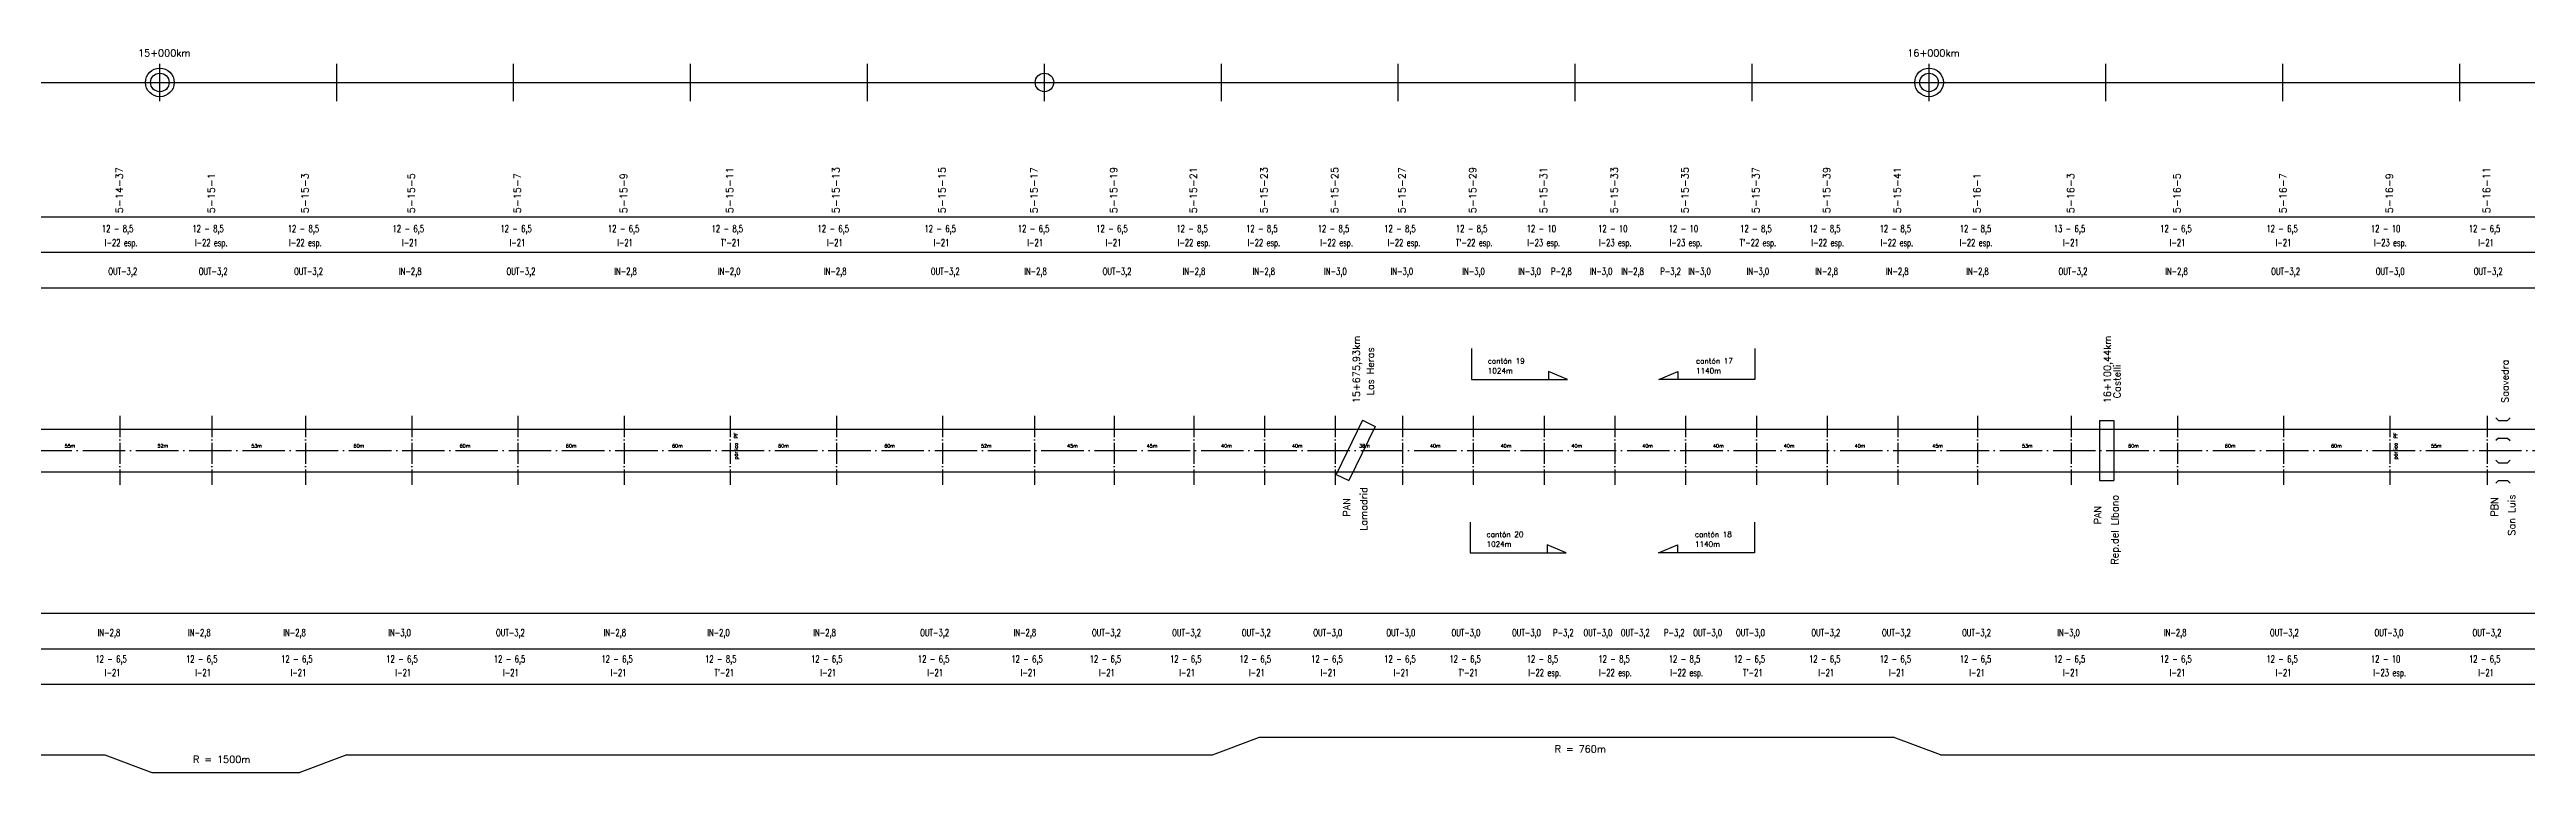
# Model space of a CAD drawing. Header units: millimetres. Extents: x 56 to 21898, y 145 to 1565.
# Drawn here: x 11006 to 12406, y 145 to 554 of the extents above; entities that cross this region are included whole.
import ezdxf

# ---------------------------------------------------------------- set-up
doc = ezdxf.new("R2010")
doc.units = ezdxf.units.MM
doc.linetypes.add('ACAD_ISO04W100', pattern=[30, 24, -3, 0, -3])
for name, color, linetype in [('catenaria via ascendente', 7, 'Continuous'), ('catenaria vía descendente', 7, 'Continuous'), ('Eje de entrevías', 1, 'Continuous'), ('longitud vano', 7, 'Continuous'), ('Nº de poste', 6, 'Continuous'), ('progresivas', 4, 'Continuous'), ('TEXTOS', 3, 'Continuous')]:
    doc.layers.add(name, color=color, linetype=linetype)
doc.styles.add('STYLE1', font='romans.shx')

msp = doc.modelspace()

# ---------------------------------------------------------------- linework, layer by layer
for p, q in [((68.2, 535), (21897.6, 535)), ((11068.2, 524.4), (11068.2, 545.6)), ((11168.2, 524.4), (11168.2, 545.6)), ((11268.2, 524.4), (11268.2, 545.6)), ((11368.2, 524.4), (11368.2, 545.6)), ((11468.2, 524.4), (11468.2, 545.6)), ((11568.2, 524.4), (11568.2, 545.6)), ((11668.2, 524.4), (11668.2, 545.6)), ((11768.2, 524.4), (11768.2, 545.6)), ((11868.2, 524.4), (11868.2, 545.6)), ((11968.2, 524.4), (11968.2, 545.6)), ((12068.2, 524.4), (12068.2, 545.6)), ((12168.2, 524.4), (12168.2, 545.6)), ((12268.2, 524.4), (12268.2, 545.6)), ((12368.2, 524.4), (12368.2, 545.6)), ((68.2, 459), (21897.6, 459)), ((68.2, 439), (21897.6, 439)), ((68.2, 419), (21897.6, 419)), ((11809.6, 384.6), (11809.6, 367.1)), ((11969.7, 384.6), (11969.7, 367.1)), ((11809.6, 367.1), (11863.8, 367.1)), ((11863.8, 367.1), (11853.1, 371.7)), ((11853.1, 371.7), (11853.1, 367.1)), ((11915.5, 367.1), (11926.2, 371.7)), ((11969.7, 367.1), (11915.5, 367.1)), ((11926.2, 371.7), (11926.2, 367.1)), ((11747.9, 344.1), (11733.1, 313.5)), ((11755.1, 340.6), (11740.3, 310)), ((11747.9, 344.1), (11755.1, 340.6)), ((12164.6, 344), (12172.6, 344)), ((12164.6, 344), (12164.6, 310)), ((12172.6, 344), (12172.6, 310)), ((12390, 344), (12388.6, 345.5)), ((12390, 344), (12395.2, 344)), ((12395.2, 344), (12396.6, 345.5)), ((12390, 334), (12388.6, 332.6)), ((12390, 334), (12395.2, 334)), ((12395.2, 334), (12396.6, 332.6)), ((11733.1, 313.5), (11740.3, 310)), ((12164.6, 310), (12172.6, 310)), ((12390, 320), (12388.6, 321.5)), ((12390, 310), (12388.6, 308.6)), ((12390, 320), (12395.2, 320)), ((12390, 310), (12395.2, 310)), ((12395.2, 320), (12396.6, 321.5)), ((12395.2, 310), (12396.6, 308.6)), ((11808.9, 286.5), (11808.9, 269.1)), ((11969.5, 286.5), (11969.5, 269.1)), ((11808.9, 269.1), (11863.1, 269.1)), ((11863.1, 269.1), (11852.4, 273.7)), ((11852.4, 273.7), (11852.4, 269.1)), ((11915.3, 269.1), (11926, 273.7)), ((11969.5, 269.1), (11915.3, 269.1)), ((11926, 273.7), (11926, 269.1)), ((68.2, 235), (21897.6, 235)), ((68.2, 215), (21897.6, 215)), ((68.2, 195), (21897.6, 195)), ((10831.1, 155), (11037.1, 155)), ((11037.1, 155), (11063.6, 145)), ((11173.9, 155), (11147.3, 145)), ((11173.9, 155), (11663.2, 155)), ((11663.2, 155), (11689.7, 165)), ((11689.7, 165), (12048, 165)), ((12074.6, 155), (12048, 165)), ((12074.6, 155), (13902.2, 155)), ((11063.6, 145), (11147.3, 145))]:
    msp.add_line(p, q)
at = {"linetype": 'ACAD_ISO04W100', "ltscale": 0.5}
for p, q in [((11045.6, 346.5), (11045.6, 307.6)), ((11097.6, 346.5), (11097.6, 307.6)), ((11150.6, 346.5), (11150.6, 307.6)), ((11210.6, 346.5), (11210.6, 307.6)), ((11270.6, 346.5), (11270.6, 307.6)), ((11330.6, 346.5), (11330.6, 307.6)), ((11390.6, 346.5), (11390.6, 307.6)), ((11450.6, 346.5), (11450.6, 307.6)), ((11510.6, 346.5), (11510.6, 307.6)), ((11562.6, 346.5), (11562.6, 307.6)), ((11607.6, 346.5), (11607.6, 307.6)), ((11652.6, 346.5), (11652.6, 307.6)), ((11692.6, 346.5), (11692.6, 307.6)), ((11732.6, 346.5), (11732.6, 307.6)), ((11770.6, 346.5), (11770.6, 307.6)), ((11810.6, 346.5), (11810.6, 307.6)), ((11850.6, 346.5), (11850.6, 307.6)), ((11890.6, 346.5), (11890.6, 307.6)), ((11930.6, 346.5), (11930.6, 307.6)), ((11970.6, 346.5), (11970.6, 307.6)), ((12010.6, 346.5), (12010.6, 307.6)), ((12050.6, 346.5), (12050.6, 307.6)), ((12095.6, 346.5), (12095.6, 307.6)), ((12148.6, 346.5), (12148.6, 307.6)), ((12208.6, 346.5), (12208.6, 307.6)), ((12268.6, 346.5), (12268.6, 307.6)), ((12328.6, 346.5), (12328.6, 307.6)), ((12383.6, 346.5), (12383.6, 307.6))]:
    msp.add_line(p, q, dxfattribs=at)
for centre, radius in [((11068.2, 535), 8.09), ((11068.2, 535), 5.24), ((11568.2, 535), 5.24), ((12068.2, 535), 8.09), ((12068.2, 535), 5.24)]:
    msp.add_circle(centre, radius)
at = {"layer": 'catenaria via ascendente'}
msp.add_line((68.2, 339), (21897.6, 339), dxfattribs=at)
at = {"layer": 'catenaria vía descendente'}
msp.add_line((68.2, 315), (21897.6, 315), dxfattribs=at)
at = {"layer": 'Eje de entrevías', "linetype": 'ACAD_ISO04W100'}
msp.add_line((68.2, 327), (21897.6, 327), dxfattribs=at)

# ---------------------------------------------------------------- texts
at = {"layer": 'longitud vano', "linetype": 'Continuous', "style": 'STYLE1'}
for s, p in [('55m', (11014.4, 328.6)), ('52m', (11066.9, 328.6)), ('53m', (11119.9, 328.6)), ('60m', (11177.7, 328.6)), ('60m', (11237.7, 328.6)), ('60m', (11297.7, 328.6)), ('60m', (11357.7, 328.6)), ('60m', (11417.7, 328.6)), ('60m', (11477.7, 328.6)), ('52m', (11532.3, 328.6)), ('45m', (11581, 328.6)), ('45m', (11626, 328.6)), ('40m', (11668.1, 328.6)), ('40m', (11708.1, 328.6)), ('38m', (11746.1, 328.6)), ('40m', (11786.1, 328.6)), ('40m', (11826.1, 328.6)), ('40m', (11866.1, 328.6)), ('40m', (11906.1, 328.6)), ('40m', (11946.1, 328.6)), ('40m', (11986.1, 328.6)), ('40m', (12026.1, 328.6)), ('45m', (12070, 328.6)), ('53m', (12120.7, 328.6)), ('60m', (12180.7, 328.6)), ('60m', (12235.4, 328.6)), ('60m', (12295.4, 328.6)), ('55m', (12351.9, 328.6))]:
    msp.add_text(s, height=2, dxfattribs=at).set_placement(p)
at = {"layer": 'Nº de poste', "linetype": 'Continuous', "style": 'STYLE1'}
for s, p in [('5-14-37', (11047.3, 461.1)), ('5-15-1', (11099.3, 461.1)), ('5-15-3', (11152.3, 461.1)), ('5-15-5', (11212.3, 461.1)), ('5-15-7', (11272.3, 461.1)), ('5-15-9', (11332.3, 461.1)), ('5-15-11', (11392.3, 461.1)), ('5-15-13', (11452.3, 461.1)), ('5-15-15', (11512.3, 461.1)), ('5-15-17', (11564.3, 461.1)), ('5-15-19', (11609.3, 461.1)), ('5-15-21', (11654.3, 461.1)), ('5-15-23', (11694.3, 461.1)), ('5-15-25', (11734.3, 461.1)), ('5-15-27', (11772.3, 461.1)), ('5-15-29', (11812.3, 461.1)), ('5-15-31', (11852.3, 461.1)), ('5-15-33', (11892.3, 461.1)), ('5-15-35', (11932.3, 461.1)), ('5-15-37', (11972.3, 461.1)), ('5-15-39', (12012.3, 461.1)), ('5-15-41', (12052.3, 461.1)), ('5-16-1', (12097.3, 461.1)), ('5-16-3', (12150.3, 461.1)), ('5-16-5', (12210.3, 461.1)), ('5-16-7', (12270.3, 461.1)), ('5-16-9', (12330.3, 461.1)), ('5-16-11', (12385.3, 461.1))]:
    msp.add_text(s, height=4, rotation=90, dxfattribs=at).set_placement(p)
at = {"layer": 'progresivas', "linetype": 'Continuous', "style": 'STYLE1'}
for s, p in [('15+000km', (11055.9, 549.6)), ('16+000km', (12055.9, 549.6))]:
    msp.add_text(s, height=4, dxfattribs=at).set_placement(p)
for s, p in [('15+675,93km', (11746.5, 353.7)), ('16+100,44km', (12171, 353.7))]:
    msp.add_text(s, height=4, rotation=90, dxfattribs=at).set_placement(p)
at = {"layer": 'TEXTOS', "linetype": 'Continuous', "style": 'STYLE1', "width": 0.7}
for s, p in [('12 - 8,5', (11035.5, 450.3)), ('12 - 8,5', (11086.6, 450.3)), ('12 - 8,5', (11140.5, 450.3)), ('12 - 6,5', (11199.8, 450.3)), ('12 - 6,5', (11260.7, 450.3)), ('12 - 6,5', (11321.5, 450.3)), ('12 - 8,5', (11380.1, 450.3)), ('12 - 6,5', (11440, 450.3)), ('12 - 6,5', (11500.4, 450.3)), ('12 - 6,5', (11553.2, 450.3)), ('12 - 6,5', (11597.5, 450.3)), ('12 - 8,5', (11642.8, 450.3)), ('12 - 8,5', (11682.2, 450.3)), ('12 - 8,5', (11722.7, 450.3)), ('12 - 8,5', (11760.3, 450.3)), ('12 - 8,5', (11800.8, 450.3)), ('12 - 10', (11840.8, 450.3)), ('12 - 10', (11881.2, 450.3)), ('12 - 10', (11921.1, 450.3)), ('12 - 8,5', (11961.5, 450.3)), ('12 - 8,5', (12000.4, 450.3)), ('12 - 8,5', (12040.3, 450.3)), ('12 - 8,5', (12085.6, 450.3)), ('13 - 6,5', (12138.7, 450.3)), ('12 - 6,5', (12198.9, 450.3)), ('12 - 6,5', (12258.9, 450.3)), ('12 - 10', (12318, 450.3)), ('12 - 6,5', (12373.3, 450.3)), ('I-22 esp.', (11037.1, 442.5)), ('I-22 esp.', (11088, 442.5)), ('I-22 esp.', (11141.2, 442.5)), ('I-21', (11205.1, 442.5)), ('I-21', (11265.9, 442.5)), ('I-21', (11326.7, 442.5)), ("T'-21", (11385.3, 442.5)), ('I-21', (11445.3, 442.5)), ('I-21', (11505.6, 442.5)), ('I-21', (11558.5, 442.5)), ('I-21', (11602.8, 442.5)), ('I-22 esp.', (11643.5, 442.5)), ('I-22 esp.', (11683, 442.5)), ('I-22 esp.', (11724.1, 442.5)), ('I-22 esp.', (11762.2, 442.5)), ("T'-22 esp.", (11800.8, 442.5)), ('I-23 esp.', (11841.2, 442.5)), ('I-23 esp.', (11881.6, 442.5)), ('I-23 esp.', (11921.5, 442.5)), ("T'-22 esp.", (11961.2, 442.5)), ('I-22 esp.', (12001.7, 442.5)), ('I-22 esp.', (12040.8, 442.5)), ('I-22 esp.', (12085.5, 442.5)), ('I-21', (12143.9, 442.5)), ('I-21', (12204.2, 442.5)), ('I-21', (12264.1, 442.5)), ('I-23 esp.', (12319.7, 442.5)), ('I-21', (12378.6, 442.5)), ('OUT-3,2', (11039.1, 426.2)), ('OUT-3,2', (11090.2, 426.2)), ('OUT-3,2', (11144.1, 426.2)), ('IN-2,8', (11203.4, 426.2)), ('OUT-3,2', (11264.2, 426.2)), ('IN-2,8', (11325.1, 426.2)), ('IN-2,0', (11383.7, 426.2)), ('IN-2,8', (11443.6, 426.2)), ('OUT-3,2', (11504, 426.2)), ('IN-2,8', (11556.8, 426.2)), ('OUT-3,2', (11601.1, 426.2)), ('IN-2,8', (11646.4, 426.2)), ('IN-2,8', (11685.8, 426.2)), ('IN-3,0', (11726.3, 426.2)), ('IN-3,0', (11763.9, 426.2)), ('IN-3,0', (11804.4, 426.2)), ('IN-3,0', (11836.1, 426.2)), ('P-2,8', (11854.6, 426.2)), ('IN-3,0', (11876.5, 426.2)), ('IN-2,8', (11894.3, 426.2)), ('P-3,2', (11916.3, 426.2)), ('IN-3,0', (11932.1, 426.2)), ('IN-3,0', (11965.1, 426.2)), ('IN-2,8', (12004, 426.2)), ('IN-2,8', (12043.9, 426.2)), ('IN-2,8', (12089.2, 426.2)), ('OUT-3,2', (12141.4, 426.2)), ('IN-2,8', (12201.7, 426.2)), ('OUT-3,2', (12261.6, 426.2)), ('OUT-3,0', (12320.7, 426.2)), ('OUT-3,2', (12376.1, 426.2)), ('IN-2,8', (11033.1, 222.1)), ('IN-2,8', (11084.2, 222.1)), ('IN-2,8', (11138, 222.1)), ('IN-3,0', (11197.4, 222.1)), ('OUT-3,2', (11258.2, 222.1)), ('IN-2,8', (11319, 222.1)), ('IN-2,0', (11377.6, 222.1)), ('IN-2,8', (11437.6, 222.1)), ('OUT-3,2', (11498, 222.1)), ('IN-2,8', (11550.8, 222.1)), ('OUT-3,2', (11595.1, 222.1)), ('OUT-3,2', (11640.4, 222.1)), ('OUT-3,2', (11679.8, 222.1)), ('OUT-3,0', (11720.2, 222.1)), ('OUT-3,0', (11761.5, 222.1)), ('OUT-3,0', (11798.3, 222.1)), ('OUT-3,0', (11832.5, 222.1)), ('P-3,2', (11855.7, 222.1)), ('OUT-3,0', (11872.9, 222.1)), ('OUT-3,2', (11894, 222.1)), ('P-3,2', (11918.4, 222.1)), ('OUT-3,0', (11934.9, 222.1)), ('OUT-3,0', (11959.1, 222.1)), ('OUT-3,2', (12001.7, 222.1)), ('OUT-3,2', (12041.6, 222.1)), ('OUT-3,2', (12086.9, 222.1)), ('IN-3,0', (12140.7, 222.1)), ('IN-2,8', (12201, 222.1)), ('OUT-3,2', (12260.9, 222.1)), ('OUT-3,0', (12320, 222.1)), ('OUT-3,2', (12375.4, 222.1)), ('12 - 6,5', (11031.8, 207.1)), ('12 - 6,5', (11083, 207.1)), ('12 - 6,5', (11136.8, 207.1)), ('12 - 6,5', (11196.2, 207.1)), ('12 - 6,5', (11257, 207.1)), ('12 - 6,5', (11317.8, 207.1)), ('12 - 8,5', (11376.4, 207.1)), ('12 - 6,5', (11436.3, 207.1)), ('12 - 6,5', (11496.7, 207.1)), ('12 - 6,5', (11549.5, 207.1)), ('12 - 6,5', (11593.8, 207.1)), ('12 - 6,5', (11639.2, 207.1)), ('12 - 6,5', (11678.5, 207.1)), ('12 - 6,5', (11719, 207.1)), ('12 - 6,5', (11760.3, 207.1)), ('12 - 6,5', (11797.1, 207.1)), ('12 - 8,5', (11840.8, 207.1)), ('12 - 8,5', (11881.3, 207.1)), ('12 - 8,5', (11921.1, 207.1)), ('12 - 6,5', (11957.8, 207.1)), ('12 - 6,5', (12000.4, 207.1)), ('12 - 6,5', (12040.3, 207.1)), ('12 - 6,5', (12085.6, 207.1)), ('12 - 6,5', (12138.7, 207.1)), ('12 - 6,5', (12198.9, 207.1)), ('12 - 6,5', (12258.9, 207.1)), ('12 - 10', (12318, 207.1)), ('12 - 6,5', (12373.4, 207.1)), ('I-21', (11037.1, 199.4)), ('I-21', (11088.2, 199.4)), ('I-21', (11142.1, 199.4)), ('I-21', (11201.4, 199.4)), ('I-21', (11262.2, 199.4)), ('I-21', (11323.1, 199.4)), ("T'-21", (11381.7, 199.4)), ('I-21', (11441.6, 199.4)), ('I-21', (11502, 199.4)), ('I-21', (11554.8, 199.4)), ('I-21', (11599.1, 199.4)), ('I-21', (11644.4, 199.4)), ('I-21', (11683.8, 199.4)), ('I-21', (11724.3, 199.4)), ('I-21', (11765.5, 199.4)), ("T'-21", (11802.3, 199.4)), ('I-22 esp.', (11841.7, 199.4)), ('I-22 esp.', (11881.7, 199.4)), ('I-22 esp.', (11922, 199.4)), ("T'-21", (11963.1, 199.4)), ('I-21', (12005.7, 199.4)), ('I-21', (12045.6, 199.4)), ('I-21', (12090.9, 199.4)), ('I-21', (12143.9, 199.4)), ('I-21', (12204.2, 199.4)), ('I-21', (12264.2, 199.4)), ('I-23 esp.', (12319.3, 199.4)), ('I-21', (12378.6, 199.4))]:
    msp.add_text(s, height=4, dxfattribs=at).set_placement(p)
at = {"layer": 'TEXTOS', "linetype": 'Continuous', "style": 'STYLE1'}
for s, p in [('Las Heras', (11754.4, 358.2)), ('Castelli', (12176.5, 356.5)), ('Saavedra', (12395.8, 353.9)), ('PAN', (11741, 289.6)), ('Lamadrid', (11750.7, 281.6)), ('PAN', (12165.5, 285.2)), ('Rep.del Líbano', (12175.2, 262.5)), ('PBN', (12389.8, 289.6)), ('San Luis', (12399.5, 278.9))]:
    msp.add_text(s, height=4, rotation=90, dxfattribs=at).set_placement(p)
for s, height, p in [('cantón 19', 3, (11818.8, 376.1)), ('cantón 17', 3, (11936.5, 376.1)), ('1024m', 3, (11818.8, 370.6)), ('1140m', 3, (11936.5, 370.6)), ('cantón 20', 3, (11818.1, 278.1)), ('cantón 18', 3, (11935.9, 278.1)), ('1024m', 3, (11818.1, 272.6)), ('1140m', 3, (11935.9, 272.6)), ('R = 1500m', 4, (11087, 150.4)), ('R = 760m', 4, (11856.6, 156.3))]:
    msp.add_text(s, height=height, dxfattribs=at).set_placement(p)
at = {"layer": 'TEXTOS', "color": 6, "linetype": 'Continuous', "style": 'STYLE1'}
for s, p in [('PF', (11394.9, 333.8)), ('PF', (12332.9, 333.8)), ('pórtico', (11394.9, 322)), ('pórtico', (12332.9, 322))]:
    msp.add_text(s, height=2, rotation=90, dxfattribs=at).set_placement(p)

doc.saveas('drawing.dxf')
